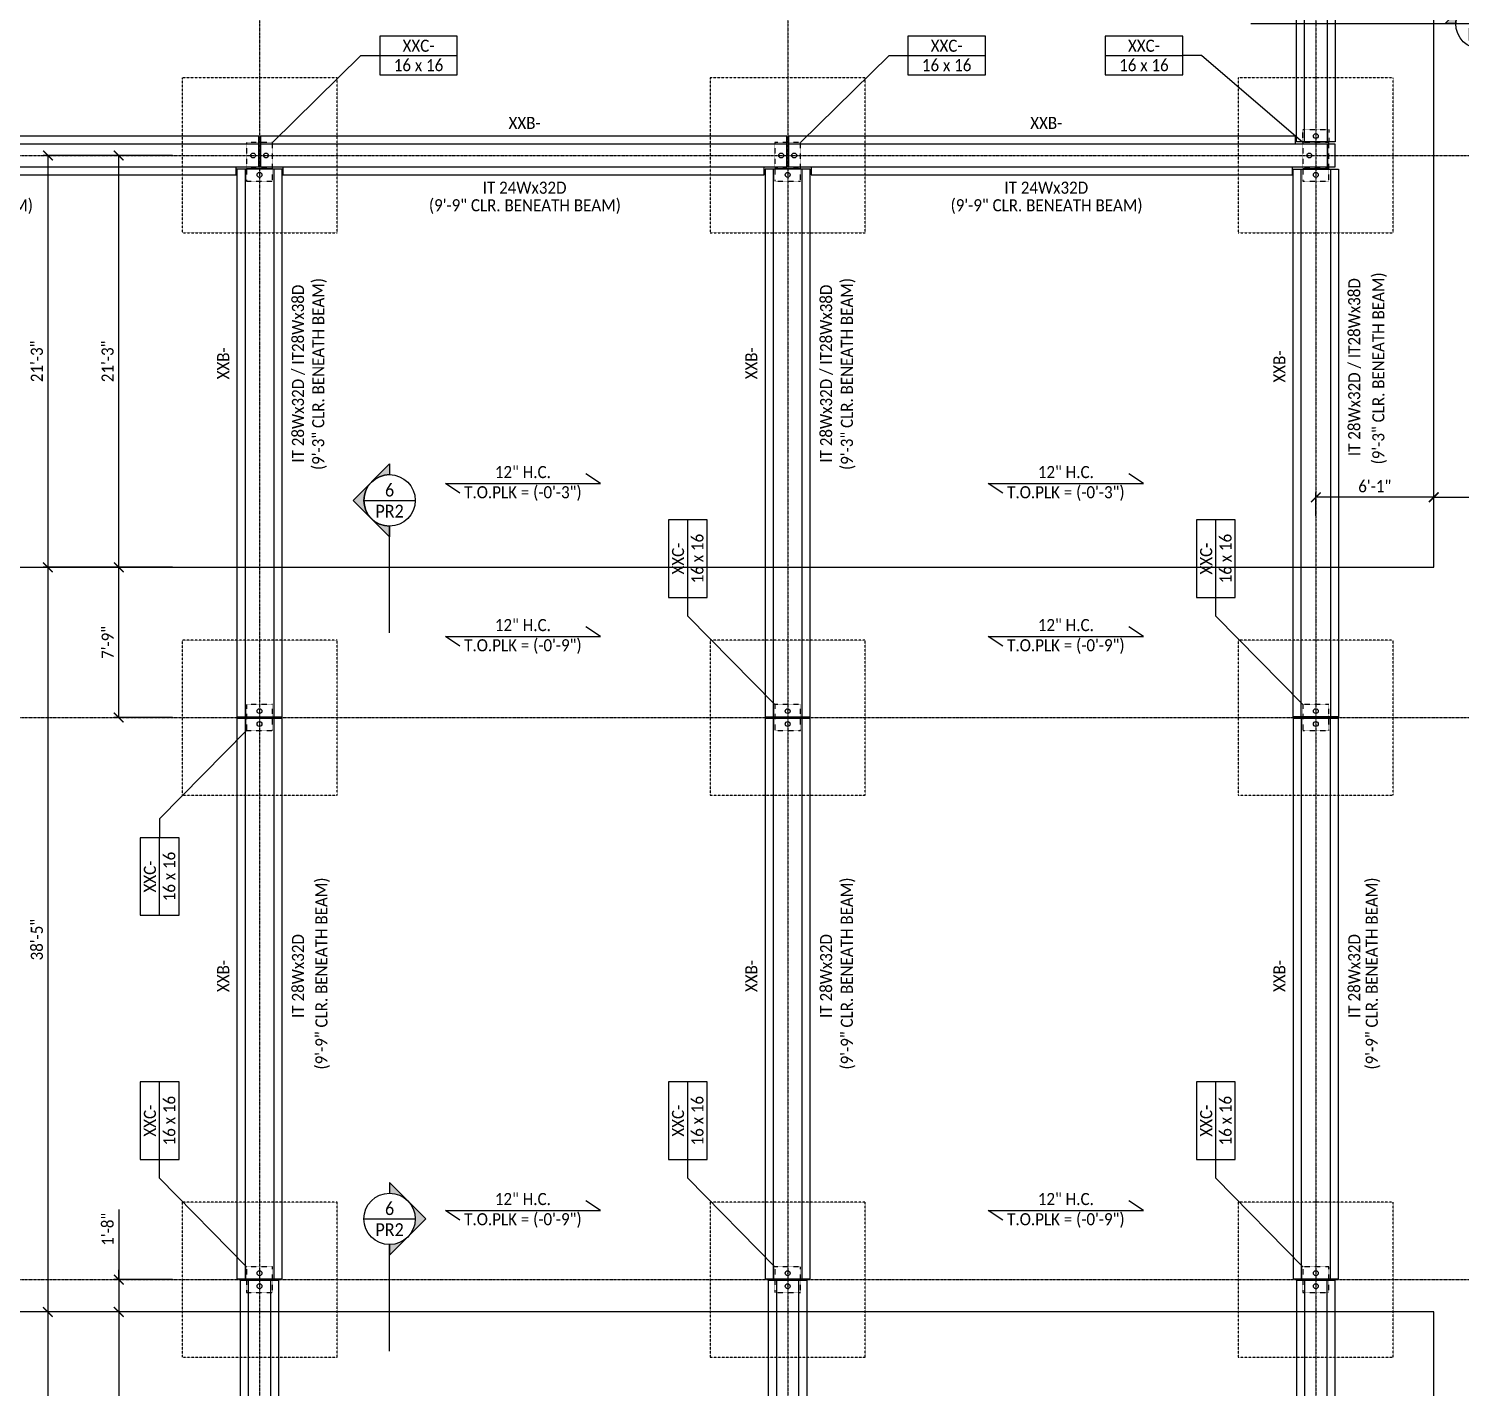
# Model space of a CAD drawing. Header units: inches. Extents: x -4800 to 29350, y 0 to 14051.
# Drawn here: x 2373 to 3260, y 4935 to 5777 of the extents above; entities that cross this region are included whole.
import ezdxf
from ezdxf import colors
from ezdxf.entities.mleader import LeaderData, LeaderLine
from ezdxf.enums import TextEntityAlignment as Align
from ezdxf.math import Vec2, Vec3

# ---------------------------------------------------------------- set-up
doc = ezdxf.new("R2010")
doc.units = ezdxf.units.IN
doc.header["$LTSCALE"] = 0.5
doc.header["$MEASUREMENT"] = 0
for name, pattern in [('CENTER2', [1.125, 0.75, -0.125, 0.125, -0.125]), ('HIDDEN', [0.375, 0.25, -0.125]), ('HIDDEN2', [0.1875, 0.125, -0.0625])]:
    doc.linetypes.add(name, pattern=pattern)
for name, color, linetype in [('PC BM - BEAM CONT.', 1, 'Continuous'), ('PC BM - GROUT TUBE', 11, 'Continuous'), ('PC BM - TAG', 3, 'Continuous'), ('PC COL - COIL ROD', 11, 'Continuous'), ('PC COL - COL HIDDEN', 40, 'HIDDEN2'), ('PC COL - TAG', 3, 'Continuous'), ('PC PLK - 10 in CONT.', 30, 'Continuous'), ('PC PLK - DETAIL SECION', 1, 'Continuous'), ('PC PLK - DIRECTION NOTE', 3, 'Continuous'), ('SHT - FOOTING', 8, 'HIDDEN'), ('SHT - GRID LINE', 8, 'CENTER2'), ('TITLE - TEXT', 3, 'Continuous')]:
    doc.layers.add(name, color=color, linetype=linetype)
doc.layers.get('0').freeze()
doc.styles.add('CMC-NARROW', font='calibril.ttf', dxfattribs={"width": 0.9})
doc.dimstyles.new('CMC-NARROW', dxfattribs={"dimscale": 96, "dimtxt": 0.078125, "dimasz": 0.0625, "dimexe": 0.03125, "dimexo": 0.0625, "dimgap": 0.03125, "dimtad": 1, "dimdec": 4, "dimzin": 3, "dimdsep": 46, "dimlunit": 4, "dimtxsty": 'CMC-NARROW', "dimblk": 'ARCHTICK', "dimcen": 0, "dimclrd": 256, "dimclre": 256, "dimclrt": 256, "dimazin": 1, "dimtfac": 0.75, "dimtdec": 4, "dimtofl": 0, "dimtmove": 1, "dimatfit": 0, "dimfxl": 1, "dimtfillclr": 256, "dimfrac": 1, "dimtzin": 0, "dimlwd": -1, "dimlwe": -1, "dimarcsym": 0})

# ---------------------------------------------------------------- blocks, each defined once
blk = doc.blocks.new('_ArchTick')
at = {"color": 0, "linetype": 'ByBlock', "const_width": 0.15}
blk.add_lwpolyline([(-0.5, -0.5), (0.5, 0.5)], dxfattribs=at)
blk = doc.blocks.new('*D306')
at = {"layer": 'Defpoints', "color": 0, "transparency": 16777216}
for p in [(3410, 5486.35), (3243, 5468.97), (3410, 5468.97)]:
    blk.add_point(p, dxfattribs=at)
at = {"layer": 'PC PLK - 10 in CONT.', "transparency": 16777216}
for p, q in [((3243, 5474.97), (3243, 5489.35)), ((3410, 5474.97), (3410, 5489.35)), ((3243, 5486.35), (3410, 5486.35))]:
    blk.add_line(p, q, dxfattribs=at)
at = {"layer": 'PC PLK - 10 in CONT.', "transparency": 16777216, "xscale": 6, "yscale": 6, "zscale": 6, "rotation": 180}
blk.add_blockref('_ArchTick', (3243, 5486.35), dxfattribs=at)
at = {"layer": 'PC PLK - 10 in CONT.', "transparency": 16777216, "xscale": 6, "yscale": 6, "zscale": 6}
blk.add_blockref('_ArchTick', (3410, 5486.35), dxfattribs=at)
at = {"layer": 'PC PLK - 10 in CONT.', "transparency": 16777216, "insert": (3326.5, 5493.18), "char_height": 7.5, "attachment_point": 5, "style": 'CMC-NARROW'}
blk.add_mtext('13\'-11"', dxfattribs=at)
blk = doc.blocks.new('*D307')
at = {"layer": 'Defpoints', "color": 0, "transparency": 16777216}
for p in [(3170, 5486.35), (3170, 5468.97), (3243, 5468.97)]:
    blk.add_point(p, dxfattribs=at)
at = {"layer": 'PC PLK - 10 in CONT.', "transparency": 16777216}
for p, q in [((3170, 5474.97), (3170, 5489.35)), ((3243, 5474.97), (3243, 5489.35)), ((3243, 5486.35), (3170, 5486.35))]:
    blk.add_line(p, q, dxfattribs=at)
at = {"layer": 'PC PLK - 10 in CONT.', "transparency": 16777216, "xscale": 6, "yscale": 6, "zscale": 6, "rotation": 180}
blk.add_blockref('_ArchTick', (3170, 5486.35), dxfattribs=at)
at = {"layer": 'PC PLK - 10 in CONT.', "transparency": 16777216, "xscale": 6, "yscale": 6, "zscale": 6}
blk.add_blockref('_ArchTick', (3243, 5486.35), dxfattribs=at)
at = {"layer": 'PC PLK - 10 in CONT.', "transparency": 16777216, "insert": (3206.5, 5493.17), "char_height": 7.5, "attachment_point": 5, "style": 'CMC-NARROW'}
blk.add_mtext('6\'-1"', dxfattribs=at)
blk = doc.blocks.new('*D310')
at = {"layer": 'Defpoints', "color": 0, "transparency": 16777216}
for p in [(2468, 5698), (2384.96, 5443), (2468, 5443)]:
    blk.add_point(p, dxfattribs=at)
at = {"layer": 'PC PLK - 10 in CONT.', "transparency": 16777216}
for p, q in [((2462, 5698), (2381.96, 5698)), ((2384.96, 5698), (2384.96, 5443)), ((2462, 5443), (2381.96, 5443))]:
    blk.add_line(p, q, dxfattribs=at)
at = {"layer": 'PC PLK - 10 in CONT.', "transparency": 16777216, "xscale": 6, "yscale": 6, "zscale": 6}
for p, rotation in [((2384.96, 5698), 90), ((2384.96, 5443), 270)]:
    blk.add_blockref('_ArchTick', p, dxfattribs=dict(at, rotation=rotation))
at = {"layer": 'PC PLK - 10 in CONT.', "transparency": 16777216, "insert": (2378.13, 5570.5), "char_height": 7.5, "attachment_point": 5, "rotation": 90, "style": 'CMC-NARROW'}
blk.add_mtext('21\'-3"', dxfattribs=at)
blk = doc.blocks.new('*D311')
at = {"layer": 'Defpoints', "color": 0, "transparency": 16777216}
for p in [(2468, 5443), (2384.96, 4982), (2468, 4982)]:
    blk.add_point(p, dxfattribs=at)
at = {"layer": 'PC PLK - 10 in CONT.', "transparency": 16777216}
for p, q in [((2462, 5443), (2381.96, 5443)), ((2384.96, 5443), (2384.96, 4982)), ((2462, 4982), (2381.96, 4982))]:
    blk.add_line(p, q, dxfattribs=at)
at = {"layer": 'PC PLK - 10 in CONT.', "transparency": 16777216, "xscale": 6, "yscale": 6, "zscale": 6}
for p, rotation in [((2384.96, 5443), 90), ((2384.96, 4982), 270)]:
    blk.add_blockref('_ArchTick', p, dxfattribs=dict(at, rotation=rotation))
at = {"layer": 'PC PLK - 10 in CONT.', "transparency": 16777216, "insert": (2378.13, 5212.5), "char_height": 7.5, "attachment_point": 5, "rotation": 90, "style": 'CMC-NARROW'}
blk.add_mtext('38\'-5"', dxfattribs=at)
blk = doc.blocks.new('*D312')
at = {"layer": 'Defpoints', "color": 0, "transparency": 16777216}
for p in [(2468, 4982), (2384.96, 4175), (2459.92, 4175)]:
    blk.add_point(p, dxfattribs=at)
at = {"layer": 'PC PLK - 10 in CONT.', "transparency": 16777216}
for p, q in [((2462, 4982), (2381.96, 4982)), ((2384.96, 4982), (2384.96, 4175)), ((2453.92, 4175), (2381.96, 4175))]:
    blk.add_line(p, q, dxfattribs=at)
at = {"layer": 'PC PLK - 10 in CONT.', "transparency": 16777216, "xscale": 6, "yscale": 6, "zscale": 6}
for p, rotation in [((2384.96, 4982), 90), ((2384.96, 4175), 270)]:
    blk.add_blockref('_ArchTick', p, dxfattribs=dict(at, rotation=rotation))
at = {"layer": 'PC PLK - 10 in CONT.', "transparency": 16777216, "insert": (2378.13, 4578.5), "char_height": 7.5, "attachment_point": 5, "rotation": 90, "style": 'CMC-NARROW'}
blk.add_mtext('67\'-3"', dxfattribs=at)
blk = doc.blocks.new('*D317')
at = {"layer": 'Defpoints', "color": 0, "transparency": 16777216}
for p in [(2468, 5002), (2428.78, 4982), (2468, 4982)]:
    blk.add_point(p, dxfattribs=at)
at = {"layer": 'PC PLK - 10 in CONT.', "transparency": 16777216}
for p, q in [((2428.78, 5045.5), (2428.78, 5002)), ((2462, 5002), (2425.78, 5002)), ((2428.78, 5002), (2428.78, 5008)), ((2428.78, 5002), (2428.78, 4982)), ((2462, 4982), (2425.78, 4982)), ((2428.78, 4982), (2428.78, 4976))]:
    blk.add_line(p, q, dxfattribs=at)
at = {"layer": 'PC PLK - 10 in CONT.', "transparency": 16777216, "xscale": 6, "yscale": 6, "zscale": 6}
for p, rotation in [((2428.78, 5002), 270), ((2428.78, 4982), 90)]:
    blk.add_blockref('_ArchTick', p, dxfattribs=dict(at, rotation=rotation))
at = {"layer": 'PC PLK - 10 in CONT.', "transparency": 16777216, "insert": (2421.95, 5033.2), "char_height": 7.5, "attachment_point": 5, "rotation": 90, "style": 'CMC-NARROW'}
blk.add_mtext('1\'-8"', dxfattribs=at)
blk = doc.blocks.new('*D318')
at = {"layer": 'Defpoints', "color": 0, "transparency": 16777216}
for p in [(2468, 4982), (2428.78, 4630), (2468, 4630)]:
    blk.add_point(p, dxfattribs=at)
at = {"layer": 'PC PLK - 10 in CONT.', "transparency": 16777216}
for p, q in [((2462, 4982), (2425.78, 4982)), ((2428.78, 4982), (2428.78, 4630)), ((2462, 4630), (2425.78, 4630))]:
    blk.add_line(p, q, dxfattribs=at)
at = {"layer": 'PC PLK - 10 in CONT.', "transparency": 16777216, "xscale": 6, "yscale": 6, "zscale": 6}
for p, rotation in [((2428.78, 4982), 90), ((2428.78, 4630), 270)]:
    blk.add_blockref('_ArchTick', p, dxfattribs=dict(at, rotation=rotation))
at = {"layer": 'PC PLK - 10 in CONT.', "transparency": 16777216, "insert": (2421.95, 4806), "char_height": 7.5, "attachment_point": 5, "rotation": 90, "style": 'CMC-NARROW'}
blk.add_mtext('29\'-4"', dxfattribs=at)
blk = doc.blocks.new('*D319')
at = {"layer": 'Defpoints', "color": 0, "transparency": 16777216}
for p in [(2428.78, 5443), (2468, 5443), (2468, 5350)]:
    blk.add_point(p, dxfattribs=at)
at = {"layer": 'PC PLK - 10 in CONT.', "transparency": 16777216}
for p, q in [((2462, 5443), (2425.78, 5443)), ((2428.78, 5350), (2428.78, 5443)), ((2462, 5350), (2425.78, 5350))]:
    blk.add_line(p, q, dxfattribs=at)
at = {"layer": 'PC PLK - 10 in CONT.', "transparency": 16777216, "xscale": 6, "yscale": 6, "zscale": 6}
for p, rotation in [((2428.78, 5443), 90), ((2428.78, 5350), 270)]:
    blk.add_blockref('_ArchTick', p, dxfattribs=dict(at, rotation=rotation))
at = {"layer": 'PC PLK - 10 in CONT.', "transparency": 16777216, "insert": (2421.95, 5396.5), "char_height": 7.5, "attachment_point": 5, "rotation": 90, "style": 'CMC-NARROW'}
blk.add_mtext('7\'-9"', dxfattribs=at)
blk = doc.blocks.new('*D320')
at = {"layer": 'Defpoints', "color": 0, "transparency": 16777216}
for p in [(2428.78, 5698), (2468, 5698), (2468, 5443)]:
    blk.add_point(p, dxfattribs=at)
at = {"layer": 'PC PLK - 10 in CONT.', "transparency": 16777216}
for p, q in [((2462, 5698), (2425.78, 5698)), ((2428.78, 5443), (2428.78, 5698)), ((2462, 5443), (2425.78, 5443))]:
    blk.add_line(p, q, dxfattribs=at)
at = {"layer": 'PC PLK - 10 in CONT.', "transparency": 16777216, "xscale": 6, "yscale": 6, "zscale": 6}
for p, rotation in [((2428.78, 5698), 90), ((2428.78, 5443), 270)]:
    blk.add_blockref('_ArchTick', p, dxfattribs=dict(at, rotation=rotation))
at = {"layer": 'PC PLK - 10 in CONT.', "transparency": 16777216, "insert": (2421.95, 5570.5), "char_height": 7.5, "attachment_point": 5, "rotation": 90, "style": 'CMC-NARROW'}
blk.add_mtext('21\'-3"', dxfattribs=at)
blk = doc.blocks.new('_Integral')
at = {"color": 0, "linetype": 'ByBlock', "lineweight": -2}
for centre, start, end in [((0.445, -0.091), 102, 168), ((-0.445, 0.091), 282, 348)]:
    blk.add_arc(centre, 0.454, start, end, dxfattribs=at)
blk = doc.blocks.new('*U490')
h = blk.add_hatch(color=256)
edge = h.paths.add_edge_path()
edge.add_line((-0.166, 0), (-0.2348, 0))
edge.add_line((-0.2348, 0), (0, 0.2348))
edge.add_line((0, 0.2348), (0.2348, 0))
edge.add_line((0.2348, 0), (0.166, 0))
edge.add_arc((0, 0), 0.166, 720, 900)
blk.add_lwpolyline([(-0.166, 0), (-0.2348, 0), (0, 0.2348), (0.2348, 0), (0.166, 0, 1)], format="xyb", close=True)
at = {"linetype": 'Continuous'}
for points in [[(-1.4876, 0), (-0.166, 0)], [(-0.166, 0), (0.166, 0)]]:
    blk.add_lwpolyline(points, dxfattribs=at)
blk.add_circle((0, 0), 0.166)
at = {"style": 'CMC-NARROW', "width": 0.9}
blk.add_attdef('REF-DET', text='', height=0.083, dxfattribs=at).set_placement((0, 0), align=Align.BOTTOM_CENTER)
for tag, p in [('NOTE1', (0.3207, 0)), ('NOTE2', (0.3208, -0.147))]:
    blk.add_attdef(tag, text='', height=0.083, dxfattribs=at).set_placement(p, align=Align.BOTTOM_LEFT)
blk.add_attdef('REF-SHT', text='', height=0.083, dxfattribs=at).set_placement((0, -0.0281), align=Align.TOP_CENTER)
blk = doc.blocks.new('*U501')
h = blk.add_hatch(color=256)
edge = h.paths.add_edge_path()
edge.add_line((0, -0.166), (0, -0.2348))
edge.add_line((0, -0.2348), (-0.2348, 0))
edge.add_line((-0.2348, 0), (0, 0.2348))
edge.add_line((0, 0.2348), (0, 0.166))
edge.add_arc((0, 0), 0.166, 810, 990)
blk.add_lwpolyline([(0, -0.166), (0, -0.2348), (-0.2348, 0), (0, 0.2348), (0, 0.166, 1)], format="xyb", close=True)
at = {"linetype": 'Continuous'}
for points in [[(-0.166, 0), (0.166, 0)], [(0, -0.8537), (0, -0.166)]]:
    blk.add_lwpolyline(points, dxfattribs=at)
blk.add_circle((0, 0), 0.166)
at = {"style": 'CMC-NARROW', "width": 0.9}
blk.add_attdef('REF-DET', text='', height=0.083, dxfattribs=at).set_placement((0, 0), align=Align.BOTTOM_CENTER)
for tag, p in [('NOTE1', (0.3207, 0)), ('NOTE2', (0.3208, -0.147))]:
    blk.add_attdef(tag, text='', height=0.083, dxfattribs=at).set_placement(p, align=Align.BOTTOM_LEFT)
blk.add_attdef('REF-SHT', text='', height=0.083, dxfattribs=at).set_placement((0, -0.0281), align=Align.TOP_CENTER)
blk = doc.blocks.new('*U505')
h = blk.add_hatch(color=256)
edge = h.paths.add_edge_path()
edge.add_line((0, -0.166), (0, -0.2348))
edge.add_line((0, -0.2348), (0.2348, 0))
edge.add_line((0.2348, 0), (0, 0.2348))
edge.add_line((0, 0.2348), (0, 0.166))
edge.add_arc((0, 0), 0.166, -810, -630, ccw=False)
blk.add_lwpolyline([(0, -0.166), (0, -0.2348), (0.2348, 0), (0, 0.2348), (0, 0.166, -1)], format="xyb", close=True)
at = {"linetype": 'Continuous'}
for points in [[(-0.166, 0), (0.166, 0)], [(0, -0.8537), (0, -0.166)]]:
    blk.add_lwpolyline(points, dxfattribs=at)
blk.add_circle((0, 0), 0.166)
at = {"style": 'CMC-NARROW', "width": 0.9}
blk.add_attdef('REF-DET', text='', height=0.083, dxfattribs=at).set_placement((0, 0), align=Align.BOTTOM_CENTER)
for tag, p in [('NOTE1', (0.3207, 0)), ('NOTE2', (0.3208, -0.147))]:
    blk.add_attdef(tag, text='', height=0.083, dxfattribs=at).set_placement(p, align=Align.BOTTOM_LEFT)
blk.add_attdef('REF-SHT', text='', height=0.083, dxfattribs=at).set_placement((0, -0.0281), align=Align.TOP_CENTER)

msp = doc.modelspace()

# ---------------------------------------------------------------- linework, layer by layer
at = {"layer": 'PC BM - BEAM CONT.'}
msp.add_line((3177, 5705), (3177, 5691), dxfattribs=at)
for points in [[(3163, 5706.5), (3163, 5706.5), (3158, 5706.5), (3158, 5997.5), (3163, 5997.5), (3163, 6009.5), (3182, 6009.5), (3182, 5706.5)], [(3163, 5706.5), (3163, 6009.5), (3177, 6009.5), (3177, 5706.5)], [(2140, 5691), (2204, 5691), (2204, 5686), (2501.5, 5686), (2501.5, 5691), (2515.5, 5691), (2515.5, 5710), (2140, 5710)], [(2516.5, 5691), (2530.5, 5691), (2530.5, 5686), (2828.5, 5686), (2828.5, 5691), (2842.5, 5691), (2842.5, 5710), (2516.5, 5710)], [(2145, 5691), (2515.5, 5691), (2515.5, 5705), (2145, 5705)], [(2516.5, 5691), (2842.5, 5691), (2842.5, 5705), (2516.5, 5705)], [(2843.5, 5691), (3182, 5691), (3182, 5705), (2843.5, 5705)], [(2530, 5350.5), (2530, 5689.5), (2502, 5689.5), (2502, 5350.5)], [(2525, 5350.5), (2525, 5689.5), (2507, 5689.5), (2507, 5350.5)], [(2857, 5350.5), (2857, 5689.5), (2829, 5689.5), (2829, 5350.5)], [(2852, 5350.5), (2852, 5689.5), (2834, 5689.5), (2834, 5350.5)], [(3156, 5350.5), (3156, 5689.5), (3163, 5689.5), (3163, 5689.5), (3184, 5689.5), (3184, 5350.5)], [(2530, 5002.5), (2530, 5349.5), (2502, 5349.5), (2502, 5002.5)], [(2525, 5002.5), (2525, 5349.5), (2507, 5349.5), (2507, 5002.5)], [(2857, 5002.5), (2857, 5349.5), (2829, 5349.5), (2829, 5002.5)], [(2852, 5002.5), (2852, 5349.5), (2834, 5349.5), (2834, 5002.5)], [(3184, 5002.5), (3184, 5349.5), (3156, 5349.5), (3156, 5002.5)], [(3179, 5002.5), (3179, 5349.5), (3161, 5349.5), (3161, 5002.5)], [(2528, 4630.5), (2528, 5001.5), (2504, 5001.5), (2504, 4630.5)], [(2523, 4630.5), (2523, 5001.5), (2509, 5001.5), (2509, 4630.5)], [(2855, 4630.5), (2855, 5001.5), (2831, 5001.5), (2831, 4630.5)], [(2850, 4630.5), (2850, 5001.5), (2836, 5001.5), (2836, 4630.5)], [(3182, 4630.5), (3182, 5001.5), (3158, 5001.5), (3158, 4630.5)], [(3177, 4630.5), (3177, 5001.5), (3163, 5001.5), (3163, 4630.5)]]:
    msp.add_lwpolyline(points, close=True, dxfattribs=at)
for points in [[(3157.5, 5705), (3157.5, 5710), (2843.5, 5710), (2843.5, 5691), (2857.5, 5691), (2857.5, 5686), (3155.5, 5686), (3155.5, 5691)], [(3163, 5689.5), (3179, 5689.5), (3179, 5350.5), (3161, 5350.5), (3161, 5689.5)]]:
    msp.add_lwpolyline(points, dxfattribs=at)
at = {"layer": 'PC BM - GROUT TUBE'}
for centre in [(3170, 5710), (2512, 5698), (2520, 5698), (2839, 5698), (2847, 5698), (3166, 5698), (2516, 5686), (2843, 5686), (3170, 5686), (2516, 5354), (2843, 5354), (3170, 5354), (2516, 5346), (2843, 5346), (3170, 5346), (2516, 5006), (2843, 5006), (3170, 5006), (2516, 4998), (2843, 4998), (3170, 4998)]:
    msp.add_circle(centre, 1.5, dxfattribs=at)
at = {"layer": 'PC COL - COIL ROD', "const_width": 0.375}
for points in [[(3170, 5710.1875, -1), (3170, 5709.8125, -1)], [(2511.8125, 5698, 1), (2512.1875, 5698, 1)], [(2520.1875, 5698, -1), (2519.8125, 5698, -1)], [(2838.8125, 5698, 1), (2839.1875, 5698, 1)], [(2847.1875, 5698, -1), (2846.8125, 5698, -1)], [(3166.1875, 5698, -1), (3165.8125, 5698, -1)], [(2516, 5685.8125, 1), (2516, 5686.1875, 1)], [(2843, 5685.8125, 1), (2843, 5686.1875, 1)], [(3170, 5685.8125, 1), (3170, 5686.1875, 1)], [(2516, 5354.1875, -1), (2516, 5353.8125, -1)], [(2516, 5345.8125, 1), (2516, 5346.1875, 1)], [(2843, 5354.1875, -1), (2843, 5353.8125, -1)], [(2843, 5345.8125, 1), (2843, 5346.1875, 1)], [(3170, 5353.8125, -1), (3170, 5354.1875, -1)], [(3170, 5345.8125, 1), (3170, 5346.1875, 1)], [(2516, 5006.1875, -1), (2516, 5005.8125, -1)], [(2843, 5006.1875, -1), (2843, 5005.8125, -1)], [(3170, 5006.1875, -1), (3170, 5005.8125, -1)], [(2516, 4997.8125, 1), (2516, 4998.1875, 1)], [(2843, 4997.8125, 1), (2843, 4998.1875, 1)], [(3170, 4997.8125, 1), (3170, 4998.1875, 1)]]:
    msp.add_lwpolyline(points, format="xyb", close=True, dxfattribs=at)
at = {"layer": 'PC COL - COL HIDDEN'}
for points in [[(3178, 5714), (3178, 5706), (3162, 5706), (3162, 5714)], [(2508, 5690), (2524, 5690), (2524, 5706), (2508, 5706)], [(2835, 5690), (2851, 5690), (2851, 5706), (2835, 5706)], [(3178, 5690), (3178, 5706), (3162, 5706), (3162, 5690)], [(2508, 5682), (2524, 5682), (2524, 5690), (2508, 5690)], [(2835, 5682), (2851, 5682), (2851, 5690), (2835, 5690)], [(3178, 5682), (3178, 5690), (3162, 5690), (3162, 5682)], [(2508, 5342), (2524, 5342), (2524, 5358), (2508, 5358)], [(2835, 5342), (2851, 5342), (2851, 5358), (2835, 5358)], [(3162, 5342), (3178, 5342), (3178, 5358), (3162, 5358)], [(2508, 4994), (2524, 4994), (2524, 5010), (2508, 5010)], [(2835, 4994), (2851, 4994), (2851, 5010), (2835, 5010)], [(3162, 4994), (3178, 4994), (3178, 5010), (3162, 5010)]]:
    msp.add_lwpolyline(points, close=True, dxfattribs=at)
at = {"layer": 'PC COL - TAG'}
for p, q in [((2590.42368, 5759.86846), (2638.42368, 5759.86846)), ((2917.42368, 5759.86846), (2965.42368, 5759.86846)), ((3039.57632, 5759.86846), (3087.57632, 5759.86846)), ((2590.42368, 5747.86846), (2638.42368, 5747.86846)), ((2917.42368, 5747.86846), (2965.42368, 5747.86846)), ((3039.57632, 5747.86846), (3087.57632, 5747.86846)), ((2781.13154, 5424.42368), (2781.13154, 5472.42368)), ((2793.13154, 5424.42368), (2793.13154, 5472.42368)), ((3108.13154, 5424.42368), (3108.13154, 5472.42368)), ((3120.13154, 5424.42368), (3120.13154, 5472.42368)), ((2454.13154, 5227.57632), (2454.13154, 5275.57632)), ((2466.13154, 5227.57632), (2466.13154, 5275.57632)), ((2454.13154, 5076.42368), (2454.13154, 5124.42368)), ((2466.13154, 5076.42368), (2466.13154, 5124.42368)), ((2781.13154, 5076.42368), (2781.13154, 5124.42368)), ((2793.13154, 5076.42368), (2793.13154, 5124.42368)), ((3108.13154, 5076.42368), (3108.13154, 5124.42368)), ((3120.13154, 5076.42368), (3120.13154, 5124.42368))]:
    msp.add_line(p, q, dxfattribs=at)
for points in [[(2590.42368, 5771.86846), (2590.42368, 5747.86846), (2638.42368, 5747.86846), (2638.42368, 5771.86846)], [(2917.42368, 5771.86846), (2917.42368, 5747.86846), (2965.42368, 5747.86846), (2965.42368, 5771.86846)], [(3039.57632, 5771.86846), (3039.57632, 5747.86846), (3087.57632, 5747.86846), (3087.57632, 5771.86846)], [(2769.13154, 5424.42368), (2793.13154, 5424.42368), (2793.13154, 5472.42368), (2769.13154, 5472.42368)], [(3096.13154, 5424.42368), (3120.13154, 5424.42368), (3120.13154, 5472.42368), (3096.13154, 5472.42368)], [(2442.13154, 5227.57632), (2466.13154, 5227.57632), (2466.13154, 5275.57632), (2442.13154, 5275.57632)], [(2442.13154, 5076.42368), (2466.13154, 5076.42368), (2466.13154, 5124.42368), (2442.13154, 5124.42368)], [(2769.13154, 5076.42368), (2793.13154, 5076.42368), (2793.13154, 5124.42368), (2769.13154, 5124.42368)], [(3096.13154, 5076.42368), (3120.13154, 5076.42368), (3120.13154, 5124.42368), (3096.13154, 5124.42368)]]:
    msp.add_lwpolyline(points, close=True, dxfattribs=at)
at = {"layer": 'PC PLK - 10 in CONT.'}
msp.add_lwpolyline([(1524, 4175), (3243, 4175), (3243, 4982), (1940, 4982), (1940, 5443), (3243, 5443), (3243, 6240)], dxfattribs=at)
at = {"layer": 'PC PLK - DIRECTION NOTE'}
for points in [[(2640.03424, 5488.91717), (2631.03424, 5494.91717), (2727.03424, 5494.91717), (2718.03424, 5500.91717)], [(2976.23119, 5488.91717), (2967.23119, 5494.91717), (3063.23119, 5494.91717), (3054.23119, 5500.91717)], [(2640.03424, 5394.18602), (2631.03424, 5400.18602), (2727.03424, 5400.18602), (2718.03424, 5406.18602)], [(2976.23119, 5394.18602), (2967.23119, 5400.18602), (3063.23119, 5400.18602), (3054.23119, 5406.18602)], [(2640.03424, 5038.85674), (2631.03424, 5044.85674), (2727.03424, 5044.85674), (2718.03424, 5050.85674)], [(2976.23119, 5038.85674), (2967.23119, 5044.85674), (3063.23119, 5044.85674), (3054.23119, 5050.85674)]]:
    msp.add_lwpolyline(points, dxfattribs=at)
at = {"layer": 'SHT - FOOTING'}
for points in [[(2468, 5650), (2564, 5650), (2564, 5746), (2468, 5746)], [(2795, 5650), (2891, 5650), (2891, 5746), (2795, 5746)], [(3122, 5650), (3218, 5650), (3218, 5746), (3122, 5746)], [(2468, 5302), (2564, 5302), (2564, 5398), (2468, 5398)], [(2795, 5302), (2891, 5302), (2891, 5398), (2795, 5398)], [(3122, 5302), (3218, 5302), (3218, 5398), (3122, 5398)], [(2468, 4954), (2564, 4954), (2564, 5050), (2468, 5050)], [(2795, 4954), (2891, 4954), (2891, 5050), (2795, 5050)], [(3122, 4954), (3218, 4954), (3218, 5050), (3122, 5050)]]:
    msp.add_lwpolyline(points, close=True, dxfattribs=at)
at = {"layer": 'SHT - GRID LINE'}
for p, q in [((2516, 6466), (2516, 3931)), ((2843, 6466), (2843, 3931)), ((3170, 6466), (3170, 3931)), ((1296, 5698), (3557, 5698)), ((1296, 5350), (3557, 5350)), ((1296, 5002), (3557, 5002))]:
    msp.add_line(p, q, dxfattribs=at)

# ---------------------------------------------------------------- texts
at = {"layer": 'PC BM - TAG', "char_height": 7.5, "attachment_point": 2, "style": 'CMC-NARROW'}
for s, insert in [('XXB-', (2680.11539, 5721.89552)), ('XXB-', (3003.11539, 5721.89552)), ('IT 24Wx32D', (2680.11539, 5681.78948)), ('IT 24Wx32D', (3003.11539, 5681.78948))]:
    msp.add_mtext(s, dxfattribs=dict(at, insert=insert))
at = {"layer": 'PC BM - TAG', "char_height": 7.5, "attachment_point": 2, "rotation": 90, "style": 'CMC-NARROW'}
for s, insert in [('IT 28Wx32D / IT28Wx38D', (3190.04146, 5566.90974)), ('IT 28Wx32D / IT28Wx38D', (2536.04146, 5562.90974)), ('IT 28Wx32D / IT28Wx38D', (2863.04146, 5562.90974)), ('XXB-', (2489.70775, 5569.31535)), ('XXB-', (2816.70775, 5569.31535)), ('XXB-', (3143.70775, 5567.31535)), ('IT 28Wx32D', (2536.04146, 5189.99625)), ('IT 28Wx32D', (2863.04146, 5189.99625)), ('IT 28Wx32D', (3190.04146, 5189.99625)), ('XXB-', (2489.70775, 5189.99625)), ('XXB-', (2816.70775, 5189.99625)), ('XXB-', (3143.70775, 5189.99625))]:
    msp.add_mtext(s, dxfattribs=dict(at, insert=insert))
at = {"layer": 'PC COL - TAG', "char_height": 7.5, "attachment_point": 5, "style": 'CMC-NARROW'}
for s, insert in [('XXC-', (2614.42368, 5765.86846)), ('XXC-', (2941.42368, 5765.86846)), ('XXC-', (3063.57632, 5765.86846)), ('16 x 16', (2614.42368, 5753.86846)), ('16 x 16', (2941.42368, 5753.86846)), ('16 x 16', (3063.57632, 5753.86846))]:
    msp.add_mtext(s, dxfattribs=dict(at, insert=insert))
at = {"layer": 'PC COL - TAG', "char_height": 7.5, "attachment_point": 5, "rotation": 90, "style": 'CMC-NARROW'}
for s, insert in [('16 x 16', (2787.13154, 5448.42368)), ('16 x 16', (3114.13154, 5448.42368)), ('XXC-', (2775.13154, 5448.42368)), ('XXC-', (3102.13154, 5448.42368)), ('16 x 16', (2460.13154, 5251.57632)), ('XXC-', (2448.13154, 5251.57632)), ('16 x 16', (2460.13154, 5100.42368)), ('16 x 16', (2787.13154, 5100.42368)), ('16 x 16', (3114.13154, 5100.42368)), ('XXC-', (2448.13154, 5100.42368)), ('XXC-', (2775.13154, 5100.42368)), ('XXC-', (3102.13154, 5100.42368))]:
    msp.add_mtext(s, dxfattribs=dict(at, insert=insert))
at = {"layer": 'PC PLK - DIRECTION NOTE', "char_height": 7.5, "attachment_point": 5, "style": 'CMC-NARROW'}
for s, insert in [('12" H.C.\\PT.O.PLK = (-0\'-3")', (2679.03424, 5494.91717)), ('12" H.C.\\PT.O.PLK = (-0\'-3")', (3015.23119, 5494.91717)), ('12" H.C.\\PT.O.PLK = (-0\'-9")', (2679.03424, 5400.18602)), ('12" H.C.\\PT.O.PLK = (-0\'-9")', (3015.23119, 5400.18602)), ('12" H.C.\\PT.O.PLK = (-0\'-9")', (2679.03424, 5044.85674)), ('12" H.C.\\PT.O.PLK = (-0\'-9")', (3015.23119, 5044.85674))]:
    msp.add_mtext(s, dxfattribs=dict(at, insert=insert))

# ---------------------------------------------------------------- dimensions: what is measured, and where the dimension line sits
at = {"layer": 'PC PLK - 10 in CONT.'}
for base, p1, p2, picture, middle in [((2384.95641, 5443), (2468, 5698), (2468, 5443), '*D310', (2378.12564, 5570.5)), ((2428.77758, 5698), (2468, 5443), (2468, 5698), '*D320', (2421.94681, 5570.5)), ((2384.95641, 4982), (2468, 5443), (2468, 4982), '*D311', (2378.12564, 5212.5)), ((2428.77758, 5443), (2468, 5350), (2468, 5443), '*D319', (2421.94681, 5396.5)), ((2384.95641, 4175), (2468, 4982), (2459.92165, 4175), '*D312', (2378.12564, 4578.5)), ((2428.77758, 4630), (2468, 4982), (2468, 4630), '*D318', (2421.94681, 4806))]:
    dim = msp.add_linear_dim(base=base, p1=p1, p2=p2, angle=90, dimstyle='CMC-NARROW', dxfattribs=at)
    dim.commit()
    dim.dimension.update_dxf_attribs({"geometry": picture, "text_midpoint": middle})
for base, p2, picture, middle in [((3170, 5486.34629), (3170, 5468.9711), '*D307', (3206.5, 5493.17129)), ((3410, 5486.34629), (3410, 5468.9711), '*D306', (3326.5, 5493.17706))]:
    dim = msp.add_linear_dim(base=base, p1=(3243, 5468.9711), p2=p2, dimstyle='CMC-NARROW', dxfattribs=at)
    dim.commit()
    dim.dimension.update_dxf_attribs({"geometry": picture, "text_midpoint": middle})
dim = msp.add_linear_dim(base=(2428.77758, 4982), p1=(2468, 5002), p2=(2468, 4982), angle=90, dimstyle='CMC-NARROW', dxfattribs=at)
dim.commit()
dim.dimension.update_dxf_attribs({"geometry": '*D317', "text_midpoint": (2426.17733, 5033.19615), "dimtype": 160})

# ---------------------------------------------------------------- leaders
at = {"layer": 'PC COL - TAG'}
for points in [[(2524, 5706), (2578.75198, 5759.86846), (2590.42368, 5759.86846)], [(2851, 5706), (2905.75198, 5759.86846), (2917.42368, 5759.86846)], [(3162, 5706), (3099.24802, 5759.86846), (3087.57632, 5759.86846)], [(2835, 5358), (2781.13154, 5412.75198), (2781.13154, 5424.42368)], [(3162, 5358), (3108.13154, 5412.75198), (3108.13154, 5424.42368)], [(2508, 5342), (2454.13154, 5287.24802), (2454.13154, 5275.57632)], [(2508, 5010), (2454.13154, 5064.75198), (2454.13154, 5076.42368)], [(2835, 5010), (2781.13154, 5064.75198), (2781.13154, 5076.42368)], [(3162, 5010), (3108.13154, 5064.75198), (3108.13154, 5076.42368)]]:
    msp.add_leader(points, dimstyle='CMC-NARROW', override={"dimgap": 0.03125, "dimtad": 0, "dimldrblk": 'None'}, dxfattribs=at)

# ---------------------------------------------------------------- next in the draw order: leaders
at = {"layer": 'TITLE - TEXT'}
ml = msp.add_multileader_mtext('Standard', dxfattribs=at)
ml.set_content('\\A1;- TOP OF GARAGE FLOOR SLAB ELEVATION = {\\C6;(-12\'-8")}  (AT HIGH POINTS)', color=256, style='CMC-NARROW')
ml.set_leader_properties(linetype='ByLayer')
ml.set_arrow_properties(name='INTEGRAL')
ml.build(insert=Vec2(0, 0))
ml.multileader.update_dxf_attribs({"dogleg_length": 0.36, "arrow_head_size": 18, "scale": 48})
ctx = ml.context
ctx.base_point, ctx.scale, ctx.char_height, ctx.arrow_head_size, ctx.landing_gap_size, ctx.plane_origin = Vec3(3494.20543, 6145.12868), 48, 11.25, 18, 144, Vec3(3457.67065, 6197.67004)
notes = []
notes.append((ctx, [(0, (0, 0, 0), (0, 0), (1, 0), 1, [])]))
ctx.mtext.insert, ctx.mtext.flow_direction = Vec3(3638.20543, 6152.22916), 5
ctx.mtext.has_bg_fill, ctx.mtext.bg_color, ctx.mtext.bg_scale_factor, ctx.mtext.bg_transparency, ctx.mtext.use_window_bg_color = 1, -1027028792, 1.5, 0, 1
for ctx, leaders in notes:
    for number, flags, end, landing, length, lines in leaders:
        leader = LeaderData()
        leader.index, (leader.has_last_leader_line, leader.has_dogleg_vector, leader.attachment_direction) = number, flags
        leader.last_leader_point, leader.dogleg_vector, leader.dogleg_length = Vec3(end), Vec3(landing), length
        for number, points, colour, breaks in lines:
            line = LeaderLine()
            line.index, line.vertices, line.color, line.breaks = number, Vec3.list(points), colors.encode_raw_color(colour), breaks
            leader.lines.append(line)
        ctx.leaders.append(leader)

# ---------------------------------------------------------------- next in the draw order: leaders
ml = msp.add_multileader_mtext('Standard', dxfattribs=at)
ml.set_content('\\A1;- TOP OF INTERIOR COLUMN FOOTING ELEVATION = {\\C6;NA} (U.N.O.)', color=256, style='CMC-NARROW')
ml.set_leader_properties(linetype='ByLayer')
ml.set_arrow_properties(name='INTEGRAL')
ml.build(insert=Vec2(0, 0))
ml.multileader.update_dxf_attribs({"dogleg_length": 0.36, "arrow_head_size": 18, "scale": 48})
ctx = ml.context
ctx.base_point, ctx.scale, ctx.char_height, ctx.arrow_head_size, ctx.landing_gap_size, ctx.plane_origin = Vec3(3494.20543, 6170.67558), 48, 11.25, 18, 144, Vec3(3457.67065, 6223.21694)
notes = []
notes.append((ctx, [(0, (0, 0, 0), (0, 0), (1, 0), 1, [])]))
ctx.mtext.insert, ctx.mtext.flow_direction = Vec3(3638.20543, 6177.77606), 5
ctx.mtext.has_bg_fill, ctx.mtext.bg_color, ctx.mtext.bg_scale_factor, ctx.mtext.bg_transparency, ctx.mtext.use_window_bg_color = 1, -1027028792, 1.5, 0, 1
for ctx, leaders in notes:
    for number, flags, end, landing, length, lines in leaders:
        leader = LeaderData()
        leader.index, (leader.has_last_leader_line, leader.has_dogleg_vector, leader.attachment_direction) = number, flags
        leader.last_leader_point, leader.dogleg_vector, leader.dogleg_length = Vec3(end), Vec3(landing), length
        for number, points, colour, breaks in lines:
            line = LeaderLine()
            line.index, line.vertices, line.color, line.breaks = number, Vec3.list(points), colors.encode_raw_color(colour), breaks
            leader.lines.append(line)
        ctx.leaders.append(leader)

# ---------------------------------------------------------------- next in the draw order: leaders
ml = msp.add_multileader_mtext('Standard', dxfattribs=at)
ml.set_content('\\A1;- TOP OF PRECAST PLANK ELEV. "LEVEL-1" = {\\C6;(-0\'-3") }(U.N.O.)', color=256, style='CMC-NARROW')
ml.set_leader_properties(linetype='ByLayer')
ml.set_arrow_properties(name='INTEGRAL')
ml.build(insert=Vec2(0, 0))
ml.multileader.update_dxf_attribs({"dogleg_length": 0.36, "arrow_head_size": 18, "scale": 48})
ctx = ml.context
ctx.base_point, ctx.scale, ctx.char_height, ctx.arrow_head_size, ctx.landing_gap_size, ctx.plane_origin = Vec3(3494.20543, 6119.32985), 48, 11.25, 18, 144, Vec3(3457.67065, 6173.9429)
notes = []
notes.append((ctx, [(0, (0, 0, 0), (0, 0), (1, 0), 1, [])]))
ctx.mtext.insert, ctx.mtext.flow_direction = Vec3(3638.20543, 6126.43033), 5
ctx.mtext.has_bg_fill, ctx.mtext.bg_color, ctx.mtext.bg_scale_factor, ctx.mtext.bg_transparency, ctx.mtext.use_window_bg_color = 1, -1027028792, 1.5, 0, 1
for ctx, leaders in notes:
    for number, flags, end, landing, length, lines in leaders:
        leader = LeaderData()
        leader.index, (leader.has_last_leader_line, leader.has_dogleg_vector, leader.attachment_direction) = number, flags
        leader.last_leader_point, leader.dogleg_vector, leader.dogleg_length = Vec3(end), Vec3(landing), length
        for number, points, colour, breaks in lines:
            line = LeaderLine()
            line.index, line.vertices, line.color, line.breaks = number, Vec3.list(points), colors.encode_raw_color(colour), breaks
            leader.lines.append(line)
        ctx.leaders.append(leader)

# ---------------------------------------------------------------- next in the draw order: leaders
ml = msp.add_multileader_mtext('Standard', dxfattribs=at)
ml.set_content('\\A1;- TOP OF FIN. FLOOR ELEV. "LEVEL-1" = {\\C6;0\'-0"} ({\\C6;3" TOPPING})', color=256, style='CMC-NARROW')
ml.set_leader_properties(linetype='ByLayer')
ml.set_arrow_properties(name='INTEGRAL')
ml.build(insert=Vec2(0, 0))
ml.multileader.update_dxf_attribs({"dogleg_length": 0.36, "arrow_head_size": 18, "scale": 48})
ctx = ml.context
ctx.base_point, ctx.scale, ctx.char_height, ctx.arrow_head_size, ctx.landing_gap_size, ctx.plane_origin = Vec3(3494.20543, 6092.66734), 48, 11.25, 18, 144, Vec3(3457.67065, 6150.14846)
notes = []
notes.append((ctx, [(0, (0, 0, 0), (0, 0), (1, 0), 1, [])]))
ctx.mtext.insert, ctx.mtext.flow_direction = Vec3(3638.20543, 6099.76782), 5
ctx.mtext.has_bg_fill, ctx.mtext.bg_color, ctx.mtext.bg_scale_factor, ctx.mtext.bg_transparency, ctx.mtext.use_window_bg_color = 1, -1027028792, 1.5, 0, 1
for ctx, leaders in notes:
    for number, flags, end, landing, length, lines in leaders:
        leader = LeaderData()
        leader.index, (leader.has_last_leader_line, leader.has_dogleg_vector, leader.attachment_direction) = number, flags
        leader.last_leader_point, leader.dogleg_vector, leader.dogleg_length = Vec3(end), Vec3(landing), length
        for number, points, colour, breaks in lines:
            line = LeaderLine()
            line.index, line.vertices, line.color, line.breaks = number, Vec3.list(points), colors.encode_raw_color(colour), breaks
            leader.lines.append(line)
        ctx.leaders.append(leader)

# ---------------------------------------------------------------- next in the draw order: leaders
ml = msp.add_multileader_mtext('Standard', dxfattribs=at)
ml.set_content('\\A1;- TOP OF PRECAST PLANK ELEV. "COURTYARD" = {\\C6;(-0\'-9") SEE PLAN FOR LOC.}', color=256, style='CMC-NARROW')
ml.set_leader_properties(linetype='ByLayer')
ml.set_arrow_properties(name='INTEGRAL')
ml.build(insert=Vec2(0, 0))
ml.multileader.update_dxf_attribs({"dogleg_length": 0.36, "arrow_head_size": 18, "scale": 48})
ctx = ml.context
ctx.base_point, ctx.scale, ctx.char_height, ctx.arrow_head_size, ctx.landing_gap_size, ctx.plane_origin = Vec3(3494.20543, 6065.71771), 48, 11.25, 18, 144, Vec3(3457.67065, 6120.33076)
notes = []
notes.append((ctx, [(0, (0, 0, 0), (0, 0), (1, 0), 1, [])]))
ctx.mtext.insert, ctx.mtext.flow_direction = Vec3(3638.20543, 6072.81819), 5
ctx.mtext.has_bg_fill, ctx.mtext.bg_color, ctx.mtext.bg_scale_factor, ctx.mtext.bg_transparency, ctx.mtext.use_window_bg_color = 1, -1027028792, 1.5, 0, 1
for ctx, leaders in notes:
    for number, flags, end, landing, length, lines in leaders:
        leader = LeaderData()
        leader.index, (leader.has_last_leader_line, leader.has_dogleg_vector, leader.attachment_direction) = number, flags
        leader.last_leader_point, leader.dogleg_vector, leader.dogleg_length = Vec3(end), Vec3(landing), length
        for number, points, colour, breaks in lines:
            line = LeaderLine()
            line.index, line.vertices, line.color, line.breaks = number, Vec3.list(points), colors.encode_raw_color(colour), breaks
            leader.lines.append(line)
        ctx.leaders.append(leader)

# ---------------------------------------------------------------- next in the draw order: block references
at = {"layer": 'PC PLK - DETAIL SECION', "xscale": 96, "yscale": 96, "zscale": 96}
for name, p, values in [('*U490', (3272.57452, 5779.69562), {'REF-DET': '5', 'REF-SHT': 'PR2'}), ('*U501', (2596.50652, 5484.44647), {'REF-DET': '6', 'REF-SHT': 'PR2'}), ('*U505', (2596.50652, 5039.62076), {'REF-DET': '6', 'REF-SHT': 'PR2'})]:
    msp.add_blockref(name, p, dxfattribs=at).add_auto_attribs(values)

# ---------------------------------------------------------------- next in the draw order: texts
at = {"layer": 'PC BM - TAG', "char_height": 7.5, "attachment_point": 2, "style": 'CMC-NARROW'}
for insert in [(2316.25494, 5670.88781), (2680.2965, 5670.88781), (3003.2965, 5670.88781)]:
    msp.add_mtext('(9\'-9" CLR. BENEATH BEAM)', dxfattribs=dict(at, insert=insert))
at = {"layer": 'PC BM - TAG', "char_height": 7.5, "attachment_point": 2, "rotation": 90, "style": 'CMC-NARROW'}
for s, insert in [('(9\'-3" CLR. BENEATH BEAM)', (2548.5738, 5562.67703)), ('(9\'-3" CLR. BENEATH BEAM)', (2875.90901, 5562.70368)), ('(9\'-3" CLR. BENEATH BEAM)', (3204.97429, 5566.16584)), ('(9\'-9" CLR. BENEATH BEAM)', (2550.55181, 5191.52469)), ('(9\'-9" CLR. BENEATH BEAM)', (2875.86218, 5191.52469)), ('(9\'-9" CLR. BENEATH BEAM)', (3200.90409, 5191.52469))]:
    msp.add_mtext(s, dxfattribs=dict(at, insert=insert))

doc.saveas('drawing.dxf')
